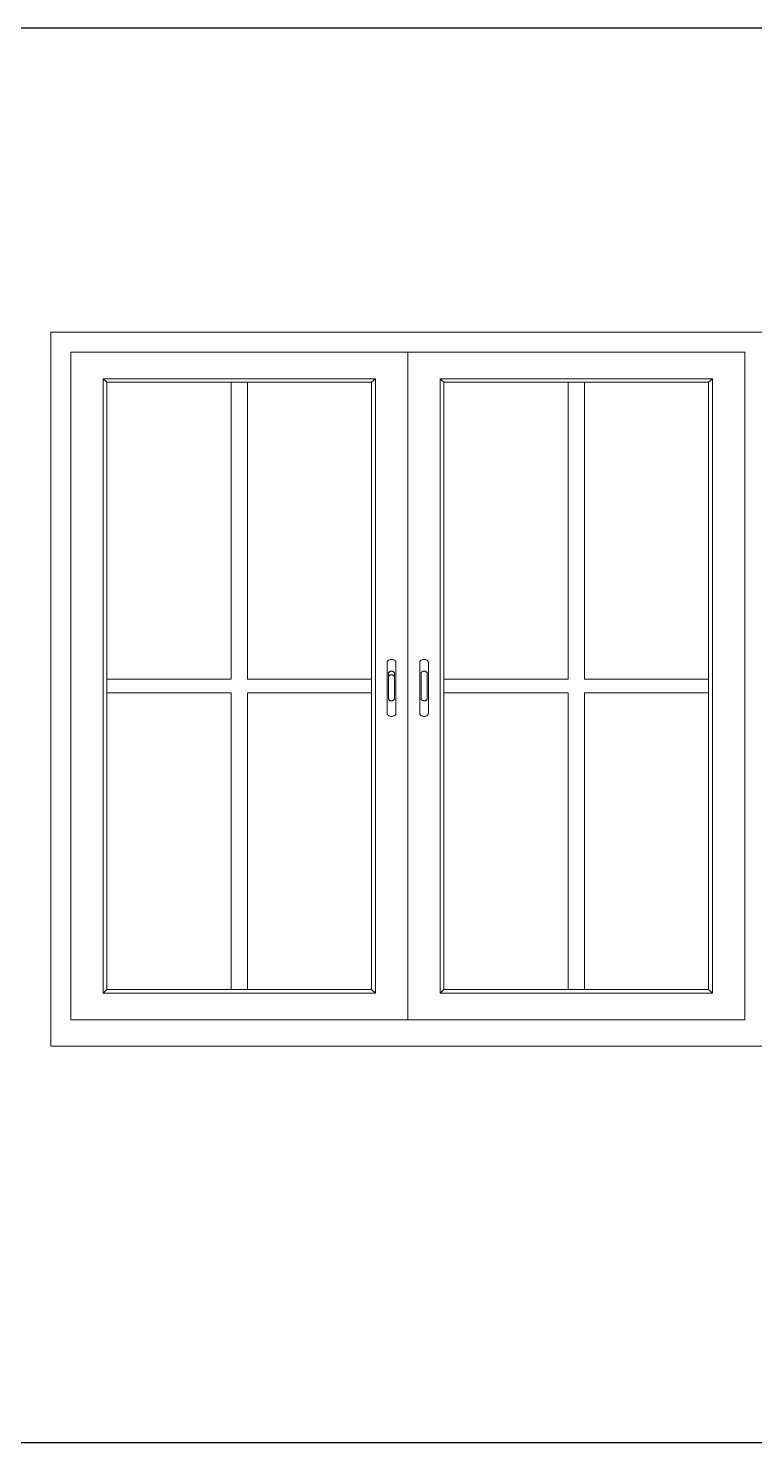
# Model space of a CAD drawing. Header units: inches. Extents: x -10117506 to -5032697, y -6529230 to -3254494.
# Drawn here: x -5045255.3 to -5045200.4, y -3258733.8 to -3258626.8 of the extents above; entities that cross this region are included whole.
import ezdxf

# ---------------------------------------------------------------- set-up
doc = ezdxf.new("R2010")
doc.units = ezdxf.units.IN
doc.header["$LTSCALE"] = 2
doc.header["$MEASUREMENT"] = 0
doc.layers.get('0').update_dxf_attribs({"linetype": 'CONTINUOUS'})
doc.layers.add('window', color=4, linetype='CONTINUOUS', lineweight=13)

msp = doc.modelspace()

# ---------------------------------------------------------------- linework, layer by layer
at = {"ltscale": 0.5}
for p, q in [((-5045172.41, -3258626.8), (-5045287.58, -3258626.8)), ((-5044974.08, -3258733.8), (-5045287.58, -3258733.8))]:
    msp.add_line(p, q, dxfattribs=at)
at = {"layer": 'window'}
for p, q in [((-5045253.62, -3258703.8), (-5045253.62, -3258649.8)), ((-5045253.62, -3258649.8), (-5045172.41, -3258649.8)), ((-5045252.12, -3258701.8), (-5045252.12, -3258651.3)), ((-5045252.12, -3258651.3), (-5045201.12, -3258651.3)), ((-5045226.62, -3258651.3), (-5045226.62, -3258701.8)), ((-5045201.12, -3258651.3), (-5045201.12, -3258701.8)), ((-5045229.05, -3258653.32), (-5045249.68, -3258653.32)), ((-5045249.68, -3258653.32), (-5045249.68, -3258699.78)), ((-5045249.38, -3258653.58), (-5045249.68, -3258653.32)), ((-5045249.38, -3258653.58), (-5045249.38, -3258699.52)), ((-5045249.38, -3258653.58), (-5045229.36, -3258653.58)), ((-5045239.98, -3258653.58), (-5045239.98, -3258676.04)), ((-5045238.76, -3258653.58), (-5045238.76, -3258676.04)), ((-5045229.36, -3258653.58), (-5045229.05, -3258653.32)), ((-5045229.36, -3258699.52), (-5045229.36, -3258653.58)), ((-5045229.05, -3258699.78), (-5045229.05, -3258653.32)), ((-5045224.18, -3258699.78), (-5045224.18, -3258653.32)), ((-5045224.18, -3258653.32), (-5045203.55, -3258653.32)), ((-5045223.88, -3258653.58), (-5045224.18, -3258653.32)), ((-5045223.88, -3258699.52), (-5045223.88, -3258653.58)), ((-5045203.86, -3258653.58), (-5045223.88, -3258653.58)), ((-5045214.48, -3258653.58), (-5045214.48, -3258676.04)), ((-5045213.26, -3258653.58), (-5045213.26, -3258676.04)), ((-5045203.86, -3258653.58), (-5045203.55, -3258653.32)), ((-5045203.86, -3258653.58), (-5045203.86, -3258699.52)), ((-5045203.55, -3258653.32), (-5045203.55, -3258699.78)), ((-5045228.18, -3258674.75), (-5045228.19, -3258674.79)), ((-5045228.19, -3258674.79), (-5045228.19, -3258678.6)), ((-5045228.17, -3258674.71), (-5045228.18, -3258674.75)), ((-5045228.15, -3258674.67), (-5045228.17, -3258674.71)), ((-5045228.12, -3258674.64), (-5045228.15, -3258674.67)), ((-5045228.09, -3258674.61), (-5045228.12, -3258674.64)), ((-5045228.05, -3258674.59), (-5045228.09, -3258674.61)), ((-5045228, -3258674.57), (-5045228.05, -3258674.59)), ((-5045227.95, -3258674.55), (-5045228, -3258674.57)), ((-5045227.9, -3258674.54), (-5045227.95, -3258674.55)), ((-5045227.85, -3258674.54), (-5045227.9, -3258674.54)), ((-5045227.8, -3258674.54), (-5045227.85, -3258674.54)), ((-5045227.75, -3258674.55), (-5045227.8, -3258674.54)), ((-5045227.7, -3258674.57), (-5045227.75, -3258674.55)), ((-5045227.65, -3258674.59), (-5045227.7, -3258674.57)), ((-5045227.61, -3258674.61), (-5045227.65, -3258674.59)), ((-5045227.58, -3258674.64), (-5045227.61, -3258674.61)), ((-5045227.55, -3258674.67), (-5045227.58, -3258674.64)), ((-5045227.53, -3258674.71), (-5045227.55, -3258674.67)), ((-5045227.52, -3258674.75), (-5045227.53, -3258674.71)), ((-5045227.52, -3258674.79), (-5045227.53, -3258674.71)), ((-5045227.52, -3258674.79), (-5045227.52, -3258674.75)), ((-5045227.52, -3258678.6), (-5045227.52, -3258674.79)), ((-5045225.72, -3258674.79), (-5045225.7, -3258674.71)), ((-5045225.72, -3258674.79), (-5045225.71, -3258674.75)), ((-5045225.72, -3258678.6), (-5045225.72, -3258674.79)), ((-5045225.71, -3258674.75), (-5045225.7, -3258674.71)), ((-5045225.7, -3258674.71), (-5045225.68, -3258674.67)), ((-5045225.68, -3258674.67), (-5045225.65, -3258674.64)), ((-5045225.62, -3258674.61), (-5045225.65, -3258674.64)), ((-5045225.58, -3258674.59), (-5045225.62, -3258674.61)), ((-5045225.58, -3258674.59), (-5045225.54, -3258674.57)), ((-5045225.49, -3258674.55), (-5045225.54, -3258674.57)), ((-5045225.44, -3258674.54), (-5045225.49, -3258674.55)), ((-5045225.38, -3258674.54), (-5045225.44, -3258674.54)), ((-5045225.33, -3258674.54), (-5045225.38, -3258674.54)), ((-5045225.33, -3258674.54), (-5045225.28, -3258674.55)), ((-5045225.28, -3258674.55), (-5045225.23, -3258674.57)), ((-5045225.23, -3258674.57), (-5045225.19, -3258674.59)), ((-5045225.19, -3258674.59), (-5045225.15, -3258674.61)), ((-5045225.15, -3258674.61), (-5045225.11, -3258674.64)), ((-5045225.09, -3258674.67), (-5045225.11, -3258674.64)), ((-5045225.07, -3258674.71), (-5045225.09, -3258674.67)), ((-5045225.05, -3258674.75), (-5045225.07, -3258674.71)), ((-5045225.05, -3258674.75), (-5045225.05, -3258674.79)), ((-5045225.05, -3258674.79), (-5045225.05, -3258678.6)), ((-5045239.98, -3258676.04), (-5045249.38, -3258676.04)), ((-5045229.36, -3258676.04), (-5045238.76, -3258676.04)), ((-5045228.08, -3258675.59), (-5045228.07, -3258675.57)), ((-5045228.08, -3258675.87), (-5045228.08, -3258675.59)), ((-5045228.08, -3258675.87), (-5045228.07, -3258675.85)), ((-5045228.08, -3258677.51), (-5045228.08, -3258675.87)), ((-5045228.07, -3258675.54), (-5045228.05, -3258675.52)), ((-5045228.07, -3258675.57), (-5045228.07, -3258675.54)), ((-5045228.07, -3258675.82), (-5045228.05, -3258675.8)), ((-5045228.07, -3258675.85), (-5045228.07, -3258675.82)), ((-5045228.05, -3258675.52), (-5045228.03, -3258675.5)), ((-5045228.05, -3258675.8), (-5045228.03, -3258675.78)), ((-5045228.03, -3258675.5), (-5045228.01, -3258675.48)), ((-5045228.03, -3258675.78), (-5045228.01, -3258675.76)), ((-5045228.01, -3258675.48), (-5045227.98, -3258675.46)), ((-5045228.01, -3258675.76), (-5045227.98, -3258675.74)), ((-5045227.98, -3258675.46), (-5045227.95, -3258675.45)), ((-5045227.98, -3258675.74), (-5045227.95, -3258675.73)), ((-5045227.95, -3258675.45), (-5045227.92, -3258675.44)), ((-5045227.95, -3258675.73), (-5045227.92, -3258675.72)), ((-5045227.92, -3258675.44), (-5045227.89, -3258675.43)), ((-5045227.92, -3258675.72), (-5045227.89, -3258675.71)), ((-5045227.89, -3258675.43), (-5045227.85, -3258675.43)), ((-5045227.89, -3258675.71), (-5045227.85, -3258675.71)), ((-5045227.85, -3258675.43), (-5045227.82, -3258675.43)), ((-5045227.85, -3258675.71), (-5045227.82, -3258675.71)), ((-5045227.82, -3258675.43), (-5045227.78, -3258675.44)), ((-5045227.82, -3258675.71), (-5045227.78, -3258675.72)), ((-5045227.78, -3258675.44), (-5045227.75, -3258675.45)), ((-5045227.78, -3258675.72), (-5045227.75, -3258675.73)), ((-5045227.75, -3258675.45), (-5045227.72, -3258675.46)), ((-5045227.75, -3258675.73), (-5045227.72, -3258675.74)), ((-5045227.72, -3258675.46), (-5045227.69, -3258675.48)), ((-5045227.72, -3258675.74), (-5045227.69, -3258675.76)), ((-5045227.69, -3258675.48), (-5045227.67, -3258675.5)), ((-5045227.69, -3258675.76), (-5045227.67, -3258675.78)), ((-5045227.67, -3258675.5), (-5045227.65, -3258675.52)), ((-5045227.67, -3258675.78), (-5045227.65, -3258675.8)), ((-5045227.65, -3258675.52), (-5045227.64, -3258675.54)), ((-5045227.65, -3258675.8), (-5045227.64, -3258675.82)), ((-5045227.64, -3258675.54), (-5045227.63, -3258675.57)), ((-5045227.64, -3258675.82), (-5045227.63, -3258675.85)), ((-5045227.63, -3258675.57), (-5045227.63, -3258675.59)), ((-5045227.63, -3258677.51), (-5045227.63, -3258675.59)), ((-5045227.63, -3258675.85), (-5045227.63, -3258675.87)), ((-5045225.6, -3258675.54), (-5045225.61, -3258675.57)), ((-5045225.61, -3258675.57), (-5045225.61, -3258675.59)), ((-5045225.61, -3258675.59), (-5045225.61, -3258677.51)), ((-5045225.58, -3258675.52), (-5045225.6, -3258675.54)), ((-5045225.57, -3258675.5), (-5045225.58, -3258675.52)), ((-5045225.54, -3258675.48), (-5045225.57, -3258675.5)), ((-5045225.52, -3258675.46), (-5045225.54, -3258675.48)), ((-5045225.49, -3258675.45), (-5045225.52, -3258675.46)), ((-5045225.45, -3258675.44), (-5045225.49, -3258675.45)), ((-5045225.42, -3258675.43), (-5045225.45, -3258675.44)), ((-5045225.38, -3258675.43), (-5045225.42, -3258675.43)), ((-5045225.35, -3258675.43), (-5045225.38, -3258675.43)), ((-5045225.31, -3258675.44), (-5045225.35, -3258675.43)), ((-5045225.28, -3258675.45), (-5045225.31, -3258675.44)), ((-5045225.25, -3258675.46), (-5045225.28, -3258675.45)), ((-5045225.23, -3258675.48), (-5045225.25, -3258675.46)), ((-5045225.2, -3258675.5), (-5045225.23, -3258675.48)), ((-5045225.18, -3258675.52), (-5045225.2, -3258675.5)), ((-5045225.17, -3258675.54), (-5045225.18, -3258675.52)), ((-5045225.16, -3258675.57), (-5045225.17, -3258675.54)), ((-5045225.16, -3258675.59), (-5045225.16, -3258675.57)), ((-5045225.16, -3258677.51), (-5045225.16, -3258675.59)), ((-5045223.88, -3258676.04), (-5045214.48, -3258676.04)), ((-5045213.26, -3258676.04), (-5045203.86, -3258676.04)), ((-5045239.98, -3258677.06), (-5045249.38, -3258677.06)), ((-5045239.98, -3258677.06), (-5045239.98, -3258699.52)), ((-5045238.76, -3258677.06), (-5045238.76, -3258699.52)), ((-5045229.36, -3258677.06), (-5045238.76, -3258677.06)), ((-5045223.88, -3258677.06), (-5045214.48, -3258677.06)), ((-5045214.48, -3258677.06), (-5045214.48, -3258699.52)), ((-5045213.26, -3258677.06), (-5045203.86, -3258677.06)), ((-5045213.26, -3258677.06), (-5045213.26, -3258699.52)), ((-5045228.08, -3258677.51), (-5045228.07, -3258677.54)), ((-5045228.07, -3258677.54), (-5045228.07, -3258677.57)), ((-5045228.07, -3258677.57), (-5045228.05, -3258677.59)), ((-5045228.05, -3258677.59), (-5045228.03, -3258677.61)), ((-5045228.03, -3258677.61), (-5045228.01, -3258677.63)), ((-5045228.01, -3258677.63), (-5045227.98, -3258677.65)), ((-5045227.98, -3258677.65), (-5045227.95, -3258677.66)), ((-5045227.95, -3258677.66), (-5045227.92, -3258677.67)), ((-5045227.92, -3258677.67), (-5045227.89, -3258677.68)), ((-5045227.89, -3258677.68), (-5045227.85, -3258677.68)), ((-5045227.85, -3258677.68), (-5045227.82, -3258677.68)), ((-5045227.82, -3258677.68), (-5045227.78, -3258677.67)), ((-5045227.78, -3258677.67), (-5045227.75, -3258677.66)), ((-5045227.75, -3258677.66), (-5045227.72, -3258677.65)), ((-5045227.72, -3258677.65), (-5045227.69, -3258677.63)), ((-5045227.69, -3258677.63), (-5045227.67, -3258677.61)), ((-5045227.67, -3258677.61), (-5045227.65, -3258677.59)), ((-5045227.65, -3258677.59), (-5045227.64, -3258677.57)), ((-5045227.64, -3258677.57), (-5045227.63, -3258677.54)), ((-5045227.63, -3258677.54), (-5045227.63, -3258677.51)), ((-5045225.61, -3258677.54), (-5045225.61, -3258677.51)), ((-5045225.6, -3258677.57), (-5045225.61, -3258677.54)), ((-5045225.58, -3258677.59), (-5045225.6, -3258677.57)), ((-5045225.57, -3258677.61), (-5045225.58, -3258677.59)), ((-5045225.54, -3258677.63), (-5045225.57, -3258677.61)), ((-5045225.52, -3258677.65), (-5045225.54, -3258677.63)), ((-5045225.49, -3258677.66), (-5045225.52, -3258677.65)), ((-5045225.45, -3258677.67), (-5045225.49, -3258677.66)), ((-5045225.42, -3258677.68), (-5045225.45, -3258677.67)), ((-5045225.38, -3258677.68), (-5045225.42, -3258677.68)), ((-5045225.35, -3258677.68), (-5045225.38, -3258677.68)), ((-5045225.31, -3258677.67), (-5045225.35, -3258677.68)), ((-5045225.28, -3258677.66), (-5045225.31, -3258677.67)), ((-5045225.25, -3258677.65), (-5045225.28, -3258677.66)), ((-5045225.23, -3258677.63), (-5045225.25, -3258677.65)), ((-5045225.2, -3258677.61), (-5045225.23, -3258677.63)), ((-5045225.18, -3258677.59), (-5045225.2, -3258677.61)), ((-5045225.17, -3258677.57), (-5045225.18, -3258677.59)), ((-5045225.16, -3258677.54), (-5045225.17, -3258677.57)), ((-5045225.16, -3258677.51), (-5045225.16, -3258677.54)), ((-5045228.18, -3258678.64), (-5045228.19, -3258678.6)), ((-5045228.19, -3258678.6), (-5045228.17, -3258678.68)), ((-5045228.18, -3258678.64), (-5045228.17, -3258678.68)), ((-5045228.17, -3258678.68), (-5045228.15, -3258678.71)), ((-5045228.15, -3258678.71), (-5045228.12, -3258678.75)), ((-5045228.12, -3258678.75), (-5045228.09, -3258678.78)), ((-5045228.09, -3258678.78), (-5045228.05, -3258678.8)), ((-5045228.05, -3258678.8), (-5045228, -3258678.82)), ((-5045228, -3258678.82), (-5045227.95, -3258678.84)), ((-5045227.95, -3258678.84), (-5045227.9, -3258678.85)), ((-5045227.9, -3258678.85), (-5045227.85, -3258678.85)), ((-5045227.85, -3258678.85), (-5045227.8, -3258678.85)), ((-5045227.8, -3258678.85), (-5045227.75, -3258678.84)), ((-5045227.75, -3258678.84), (-5045227.7, -3258678.82)), ((-5045227.7, -3258678.82), (-5045227.65, -3258678.8)), ((-5045227.65, -3258678.8), (-5045227.61, -3258678.78)), ((-5045227.61, -3258678.78), (-5045227.58, -3258678.75)), ((-5045227.58, -3258678.75), (-5045227.55, -3258678.71)), ((-5045227.55, -3258678.71), (-5045227.53, -3258678.68)), ((-5045227.53, -3258678.68), (-5045227.52, -3258678.64)), ((-5045227.52, -3258678.64), (-5045227.52, -3258678.6)), ((-5045225.71, -3258678.64), (-5045225.72, -3258678.6)), ((-5045225.7, -3258678.68), (-5045225.71, -3258678.64)), ((-5045225.7, -3258678.68), (-5045225.68, -3258678.71)), ((-5045225.68, -3258678.71), (-5045225.65, -3258678.75)), ((-5045225.65, -3258678.75), (-5045225.62, -3258678.78)), ((-5045225.58, -3258678.8), (-5045225.62, -3258678.78)), ((-5045225.54, -3258678.82), (-5045225.58, -3258678.8)), ((-5045225.54, -3258678.82), (-5045225.49, -3258678.84)), ((-5045225.44, -3258678.85), (-5045225.49, -3258678.84)), ((-5045225.38, -3258678.85), (-5045225.44, -3258678.85)), ((-5045225.38, -3258678.85), (-5045225.33, -3258678.85)), ((-5045225.33, -3258678.85), (-5045225.28, -3258678.84)), ((-5045225.23, -3258678.82), (-5045225.28, -3258678.84)), ((-5045225.19, -3258678.8), (-5045225.23, -3258678.82)), ((-5045225.19, -3258678.8), (-5045225.15, -3258678.78)), ((-5045225.15, -3258678.78), (-5045225.11, -3258678.75)), ((-5045225.11, -3258678.75), (-5045225.09, -3258678.71)), ((-5045225.07, -3258678.68), (-5045225.09, -3258678.71)), ((-5045225.05, -3258678.6), (-5045225.07, -3258678.68)), ((-5045225.05, -3258678.64), (-5045225.07, -3258678.68)), ((-5045225.05, -3258678.64), (-5045225.05, -3258678.6)), ((-5045249.38, -3258699.52), (-5045249.68, -3258699.78)), ((-5045249.68, -3258699.78), (-5045229.05, -3258699.78)), ((-5045249.38, -3258699.52), (-5045229.36, -3258699.52)), ((-5045229.05, -3258699.78), (-5045229.36, -3258699.52)), ((-5045224.18, -3258699.78), (-5045223.88, -3258699.52)), ((-5045203.55, -3258699.78), (-5045224.18, -3258699.78)), ((-5045203.86, -3258699.52), (-5045223.88, -3258699.52)), ((-5045203.55, -3258699.78), (-5045203.86, -3258699.52)), ((-5045201.12, -3258701.8), (-5045252.12, -3258701.8)), ((-5045253.62, -3258703.8), (-5045199.62, -3258703.8))]:
    msp.add_line(p, q, dxfattribs=at)

doc.saveas('drawing.dxf')
